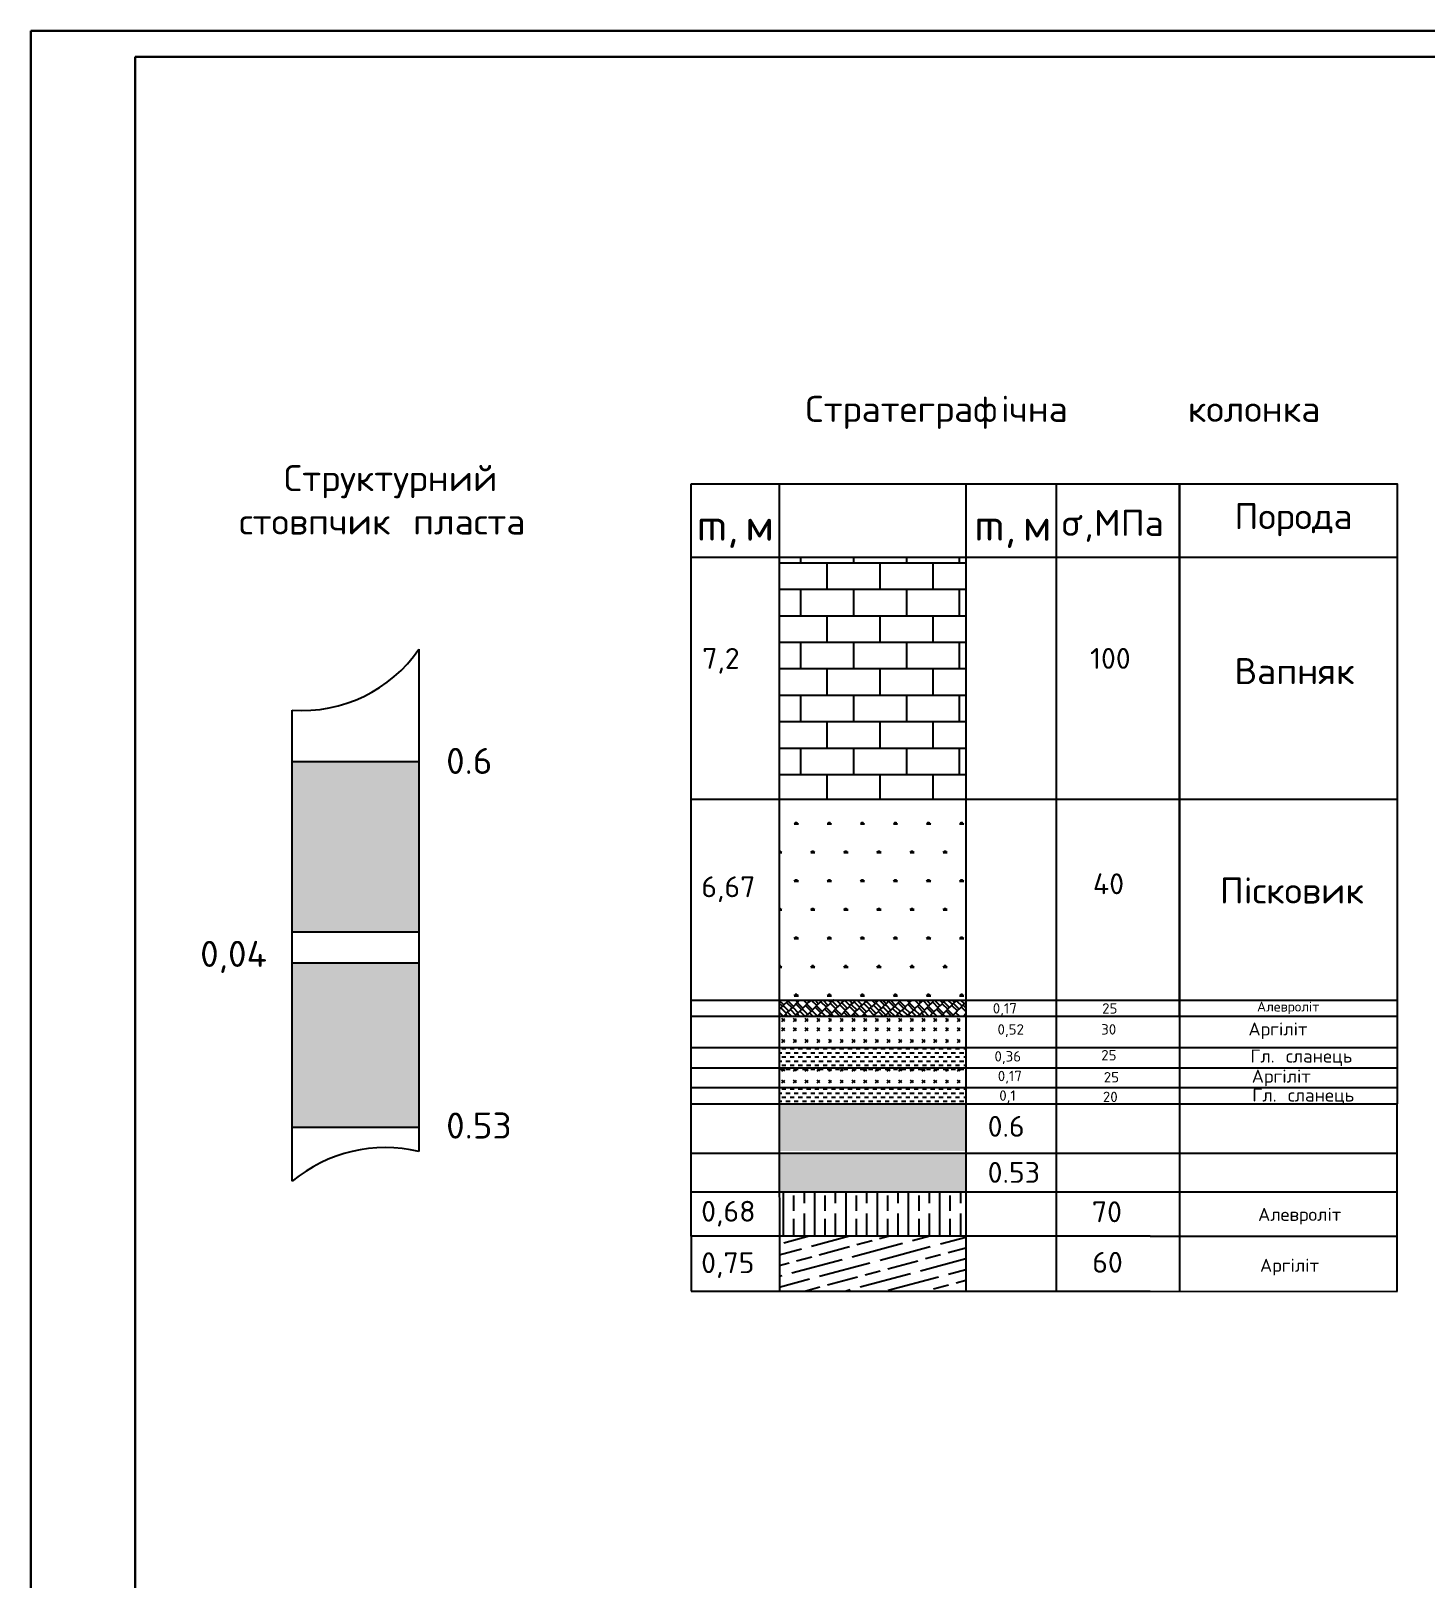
# Model space of a CAD drawing. Header units: millimetres. Extents: x 71 to 912, y 29 to 623.
# Drawn here: x 70.7 to 338.3, y 326 to 623 of the extents above; entities that cross this region are included whole.
import ezdxf

# ---------------------------------------------------------------- set-up
doc = ezdxf.new("R2010")
doc.units = ezdxf.units.MM
doc.layers.add('1', color=7, linetype='Continuous')
doc.layers.add('Тонкии линии', color=169, linetype='Continuous', lineweight=15)
doc.styles.get("Standard").update_dxf_attribs({"font": 'txt.shx'})

msp = doc.modelspace()

# ---------------------------------------------------------------- hatches: boundary and pattern name
at = {"layer": 'Тонкии линии'}
h = msp.add_hatch(color=256, dxfattribs=at)
h.dxf.hatch_style = 1
h.paths.add_polyline_path([(120.832, 450.092), (145.147, 450.092), (145.147, 482.742), (120.832, 482.742)])
h.paths.add_polyline_path([(145.147, 444.139), (120.832, 444.139), (120.832, 412.56), (145.147, 412.56)])
h = msp.add_hatch(color=256, dxfattribs=at)
h.dxf.hatch_style = 1
h.paths.add_polyline_path([(250.137, 416.948), (214.309, 416.948), (214.309, 408.009), (250.137, 408.009)])
h.paths.add_polyline_path([(250.137, 407.281), (214.309, 407.281), (214.309, 400.139), (250.137, 400.139)])

# ---------------------------------------------------------------- linework, layer by layer
at = {"layer": '1', "lineweight": 30}
for p, q in [((70.667, 29.015), (70.667, 623.015)), ((70.667, 623.015), (911.667, 623.015)), ((90.667, 34.015), (90.667, 618.015)), ((90.667, 618.015), (90.667, 618.015)), ((90.667, 618.015), (906.667, 618.015)), ((90.667, 618.015), (906.667, 618.015)), ((90.667, 34.015), (90.667, 618.015)), ((90.667, 618.015), (906.667, 618.015)), ((90.667, 34.015), (90.667, 618.015))]:
    msp.add_line(p, q, dxfattribs=at)
at = {"layer": '1', "color": 7, "lineweight": 30}
for p, q in [((209.26, 618.015), (90.667, 618.015)), ((90.667, 618.015), (90.667, 604.015))]:
    msp.add_line(p, q, dxfattribs=at)
at = {"layer": '1'}
for p, q in [((197.387, 536.092), (291.136, 536.092)), ((197.387, 433.876), (197.387, 536.092)), ((214.309, 536.092), (214.309, 433.876)), ((250.137, 536.092), (250.137, 433.876)), ((267.461, 536.092), (267.461, 433.876)), ((291.136, 536.092), (291.136, 433.876)), ((197.387, 521.997), (285.48, 521.997)), ((214.309, 520.912), (250.137, 520.912)), ((218.449, 520.912), (218.449, 521.997)), ((223.529, 515.832), (223.529, 520.912)), ((228.609, 520.912), (228.609, 521.997)), ((233.689, 515.832), (233.689, 520.912)), ((238.769, 520.912), (238.769, 521.997)), ((243.849, 515.832), (243.849, 520.912)), ((248.929, 520.912), (248.929, 521.997)), ((285.48, 521.997), (332.932, 521.997)), ((214.309, 515.832), (250.137, 515.832)), ((218.449, 510.752), (218.449, 515.832)), ((228.609, 510.752), (228.609, 515.832)), ((238.769, 510.752), (238.769, 515.832)), ((248.929, 510.752), (248.929, 515.832)), ((214.309, 510.752), (250.137, 510.752)), ((223.529, 505.672), (223.529, 510.752)), ((233.689, 505.672), (233.689, 510.752)), ((243.849, 505.672), (243.849, 510.752)), ((214.309, 505.672), (250.137, 505.672)), ((218.449, 500.592), (218.449, 505.672)), ((228.609, 500.592), (228.609, 505.672)), ((238.769, 500.592), (238.769, 505.672)), ((248.929, 500.592), (248.929, 505.672)), ((214.309, 500.592), (250.137, 500.592)), ((223.529, 495.512), (223.529, 500.592)), ((233.689, 495.512), (233.689, 500.592)), ((243.849, 495.512), (243.849, 500.592)), ((214.309, 495.512), (250.137, 495.512)), ((218.449, 490.432), (218.449, 495.512)), ((228.609, 490.432), (228.609, 495.512)), ((238.769, 490.432), (238.769, 495.512)), ((248.929, 490.432), (248.929, 495.512)), ((214.309, 490.432), (250.137, 490.432)), ((223.529, 485.352), (223.529, 490.432)), ((233.689, 485.352), (233.689, 490.432)), ((243.849, 485.352), (243.849, 490.432)), ((214.309, 485.352), (250.137, 485.352)), ((218.449, 480.272), (218.449, 485.352)), ((228.609, 480.272), (228.609, 485.352)), ((238.769, 480.272), (238.769, 485.352)), ((248.929, 480.272), (248.929, 485.352)), ((120.832, 482.742), (145.147, 482.742)), ((214.309, 480.272), (250.137, 480.272)), ((223.529, 475.525), (223.529, 480.272)), ((233.689, 475.525), (233.689, 480.272)), ((243.849, 475.525), (243.849, 480.272)), ((197.387, 475.525), (285.48, 475.525)), ((285.48, 475.525), (332.932, 475.525)), ((217.179, 470.804), (217.973, 470.804)), ((217.378, 470.804), (217.251, 471.024)), ((217.477, 470.804), (217.477, 471.121)), ((217.576, 470.804), (217.576, 471.201)), ((217.676, 470.804), (217.676, 471.121)), ((217.775, 470.804), (217.902, 471.024)), ((223.529, 470.804), (224.323, 470.804)), ((223.728, 470.804), (223.601, 471.024)), ((223.827, 470.804), (223.827, 471.121)), ((223.926, 470.804), (223.926, 471.201)), ((224.026, 470.804), (224.026, 471.121)), ((224.125, 470.804), (224.252, 471.024)), ((229.879, 470.804), (230.673, 470.804)), ((230.078, 470.804), (229.951, 471.024)), ((230.177, 470.804), (230.177, 471.121)), ((230.276, 470.804), (230.276, 471.201)), ((230.376, 470.804), (230.376, 471.121)), ((230.475, 470.804), (230.602, 471.024)), ((236.229, 470.804), (237.023, 470.804)), ((236.428, 470.804), (236.301, 471.024)), ((236.527, 470.804), (236.527, 471.121)), ((236.626, 470.804), (236.626, 471.201)), ((236.726, 470.804), (236.726, 471.121)), ((236.825, 470.804), (236.952, 471.024)), ((242.579, 470.804), (243.373, 470.804)), ((242.778, 470.804), (242.651, 471.024)), ((242.877, 470.804), (242.877, 471.121)), ((242.976, 470.804), (242.976, 471.201)), ((243.076, 470.804), (243.076, 471.121)), ((243.175, 470.804), (243.302, 471.024)), ((248.929, 470.804), (249.723, 470.804)), ((249.128, 470.804), (249.001, 471.024)), ((249.227, 470.804), (249.227, 471.121)), ((249.326, 470.804), (249.326, 471.201)), ((249.426, 470.804), (249.426, 471.121)), ((249.525, 470.804), (249.652, 471.024)), ((214.309, 465.305), (214.798, 465.305)), ((214.401, 465.305), (214.401, 465.702)), ((214.501, 465.305), (214.501, 465.622)), ((214.6, 465.305), (214.727, 465.525)), ((220.354, 465.305), (221.148, 465.305)), ((220.553, 465.305), (220.426, 465.525)), ((220.652, 465.305), (220.652, 465.622)), ((220.751, 465.305), (220.751, 465.702)), ((220.851, 465.305), (220.851, 465.622)), ((220.95, 465.305), (221.077, 465.525)), ((226.704, 465.305), (227.498, 465.305)), ((226.903, 465.305), (226.776, 465.525)), ((227.002, 465.305), (227.002, 465.622)), ((227.101, 465.305), (227.101, 465.702)), ((227.201, 465.305), (227.201, 465.622)), ((227.3, 465.305), (227.427, 465.525)), ((233.054, 465.305), (233.848, 465.305)), ((233.253, 465.305), (233.126, 465.525)), ((233.352, 465.305), (233.352, 465.622)), ((233.451, 465.305), (233.451, 465.702)), ((233.551, 465.305), (233.551, 465.622)), ((233.65, 465.305), (233.777, 465.525)), ((239.404, 465.305), (240.198, 465.305)), ((239.603, 465.305), (239.476, 465.525)), ((239.702, 465.305), (239.702, 465.622)), ((239.801, 465.305), (239.801, 465.702)), ((239.901, 465.305), (239.901, 465.622)), ((240, 465.305), (240.127, 465.525)), ((245.754, 465.305), (246.548, 465.305)), ((245.953, 465.305), (245.826, 465.525)), ((246.052, 465.305), (246.052, 465.622)), ((246.151, 465.305), (246.151, 465.702)), ((246.251, 465.305), (246.251, 465.622)), ((246.35, 465.305), (246.477, 465.525)), ((217.179, 459.805), (217.973, 459.805)), ((217.378, 459.805), (217.251, 460.025)), ((217.477, 459.805), (217.477, 460.123)), ((217.576, 459.805), (217.576, 460.202)), ((217.676, 459.805), (217.676, 460.123)), ((217.775, 459.805), (217.902, 460.025)), ((223.529, 459.805), (224.323, 459.805)), ((223.728, 459.805), (223.601, 460.025)), ((223.827, 459.805), (223.827, 460.123)), ((223.926, 459.805), (223.926, 460.202)), ((224.026, 459.805), (224.026, 460.123)), ((224.125, 459.805), (224.252, 460.025)), ((229.879, 459.805), (230.673, 459.805)), ((230.078, 459.805), (229.951, 460.025)), ((230.177, 459.805), (230.177, 460.123)), ((230.276, 459.805), (230.276, 460.202)), ((230.376, 459.805), (230.376, 460.123)), ((230.475, 459.805), (230.602, 460.025)), ((236.229, 459.805), (237.023, 459.805)), ((236.428, 459.805), (236.301, 460.025)), ((236.527, 459.805), (236.527, 460.123)), ((236.626, 459.805), (236.626, 460.202)), ((236.726, 459.805), (236.726, 460.123)), ((236.825, 459.805), (236.952, 460.025)), ((242.579, 459.805), (243.373, 459.805)), ((242.778, 459.805), (242.651, 460.025)), ((242.877, 459.805), (242.877, 460.123)), ((242.976, 459.805), (242.976, 460.202)), ((243.076, 459.805), (243.076, 460.123)), ((243.175, 459.805), (243.302, 460.025)), ((248.929, 459.805), (249.723, 459.805)), ((249.128, 459.805), (249.001, 460.025)), ((249.227, 459.805), (249.227, 460.123)), ((249.326, 459.805), (249.326, 460.202)), ((249.426, 459.805), (249.426, 460.123)), ((249.525, 459.805), (249.652, 460.025)), ((214.401, 454.306), (214.401, 454.703)), ((214.501, 454.306), (214.501, 454.624)), ((214.6, 454.306), (214.727, 454.526)), ((220.553, 454.306), (220.426, 454.526)), ((220.652, 454.306), (220.652, 454.624)), ((220.751, 454.306), (220.751, 454.703)), ((220.851, 454.306), (220.851, 454.624)), ((220.95, 454.306), (221.077, 454.526)), ((226.903, 454.306), (226.776, 454.526)), ((227.002, 454.306), (227.002, 454.624)), ((227.101, 454.306), (227.101, 454.703)), ((227.201, 454.306), (227.201, 454.624)), ((227.3, 454.306), (227.427, 454.526)), ((233.253, 454.306), (233.126, 454.526)), ((233.352, 454.306), (233.352, 454.624)), ((233.451, 454.306), (233.451, 454.703)), ((233.551, 454.306), (233.551, 454.624)), ((233.65, 454.306), (233.777, 454.526)), ((239.603, 454.306), (239.476, 454.526)), ((239.702, 454.306), (239.702, 454.624)), ((239.801, 454.306), (239.801, 454.703)), ((239.901, 454.306), (239.901, 454.624)), ((240, 454.306), (240.127, 454.526)), ((245.953, 454.306), (245.826, 454.526)), ((246.052, 454.306), (246.052, 454.624)), ((246.151, 454.306), (246.151, 454.703)), ((246.251, 454.306), (246.251, 454.624)), ((246.35, 454.306), (246.477, 454.526)), ((214.309, 454.306), (214.798, 454.306)), ((220.354, 454.306), (221.148, 454.306)), ((226.704, 454.306), (227.498, 454.306)), ((233.054, 454.306), (233.848, 454.306)), ((239.404, 454.306), (240.198, 454.306)), ((245.754, 454.306), (246.548, 454.306)), ((120.832, 450.092), (145.147, 450.092)), ((217.179, 448.807), (217.973, 448.807)), ((217.378, 448.807), (217.251, 449.027)), ((217.477, 448.807), (217.477, 449.124)), ((217.576, 448.807), (217.576, 449.204)), ((217.676, 448.807), (217.676, 449.124)), ((217.775, 448.807), (217.902, 449.027)), ((223.529, 448.807), (224.323, 448.807)), ((223.728, 448.807), (223.601, 449.027)), ((223.827, 448.807), (223.827, 449.124)), ((223.926, 448.807), (223.926, 449.204)), ((224.026, 448.807), (224.026, 449.124)), ((224.125, 448.807), (224.252, 449.027)), ((229.879, 448.807), (230.673, 448.807)), ((230.078, 448.807), (229.951, 449.027)), ((230.177, 448.807), (230.177, 449.124)), ((230.276, 448.807), (230.276, 449.204)), ((230.376, 448.807), (230.376, 449.124)), ((230.475, 448.807), (230.602, 449.027)), ((236.229, 448.807), (237.023, 448.807)), ((236.428, 448.807), (236.301, 449.027)), ((236.527, 448.807), (236.527, 449.124)), ((236.626, 448.807), (236.626, 449.204)), ((236.726, 448.807), (236.726, 449.124)), ((236.825, 448.807), (236.952, 449.027)), ((242.579, 448.807), (243.373, 448.807)), ((242.778, 448.807), (242.651, 449.027)), ((242.877, 448.807), (242.877, 449.124)), ((242.976, 448.807), (242.976, 449.204)), ((243.076, 448.807), (243.076, 449.124)), ((243.175, 448.807), (243.302, 449.027)), ((248.929, 448.807), (249.723, 448.807)), ((249.128, 448.807), (249.001, 449.027)), ((249.227, 448.807), (249.227, 449.124)), ((249.326, 448.807), (249.326, 449.204)), ((249.426, 448.807), (249.426, 449.124)), ((249.525, 448.807), (249.652, 449.027)), ((120.832, 444.139), (145.147, 444.139)), ((214.309, 443.308), (214.798, 443.308)), ((214.401, 443.308), (214.401, 443.705)), ((214.501, 443.308), (214.501, 443.625)), ((214.6, 443.308), (214.727, 443.528)), ((220.354, 443.308), (221.148, 443.308)), ((220.553, 443.308), (220.426, 443.528)), ((220.652, 443.308), (220.652, 443.625)), ((220.751, 443.308), (220.751, 443.705)), ((220.851, 443.308), (220.851, 443.625)), ((220.95, 443.308), (221.077, 443.528)), ((226.704, 443.308), (227.498, 443.308)), ((226.903, 443.308), (226.776, 443.528)), ((227.002, 443.308), (227.002, 443.625)), ((227.101, 443.308), (227.101, 443.705)), ((227.201, 443.308), (227.201, 443.625)), ((227.3, 443.308), (227.427, 443.528)), ((233.054, 443.308), (233.848, 443.308)), ((233.253, 443.308), (233.126, 443.528)), ((233.352, 443.308), (233.352, 443.625)), ((233.451, 443.308), (233.451, 443.705)), ((233.551, 443.308), (233.551, 443.625)), ((233.65, 443.308), (233.777, 443.528)), ((239.404, 443.308), (240.198, 443.308)), ((239.603, 443.308), (239.476, 443.528)), ((239.702, 443.308), (239.702, 443.625)), ((239.801, 443.308), (239.801, 443.705)), ((239.901, 443.308), (239.901, 443.625)), ((240, 443.308), (240.127, 443.528)), ((245.754, 443.308), (246.548, 443.308)), ((245.953, 443.308), (245.826, 443.528)), ((246.052, 443.308), (246.052, 443.625)), ((246.151, 443.308), (246.151, 443.705)), ((246.251, 443.308), (246.251, 443.625)), ((246.35, 443.308), (246.477, 443.528)), ((197.387, 436.962), (285.48, 436.962)), ((215.24, 435.982), (214.309, 436.913)), ((215.173, 436.049), (215.981, 436.857)), ((215.981, 436.857), (215.876, 436.962)), ((215.936, 436.902), (215.996, 436.962)), ((217.081, 435.667), (216.048, 436.7)), ((217.179, 437.808), (217.973, 437.808)), ((217.378, 437.808), (217.251, 438.028)), ((217.822, 436.543), (217.402, 436.962)), ((217.477, 437.808), (217.477, 438.126)), ((217.576, 437.808), (217.576, 438.205)), ((217.676, 437.808), (217.676, 438.126)), ((217.775, 437.808), (217.902, 438.028)), ((217.777, 436.588), (218.136, 436.947)), ((218.181, 436.902), (218.121, 436.962)), ((218.181, 436.902), (218.241, 436.962)), ((219.663, 436.229), (218.929, 436.962)), ((219.618, 436.274), (219.977, 436.633)), ((220.022, 436.588), (219.647, 436.962)), ((220.022, 436.588), (220.397, 436.962)), ((221.504, 435.914), (220.516, 436.902)), ((221.863, 436.274), (221.174, 436.962)), ((221.863, 436.274), (222.402, 436.812)), ((222.402, 436.812), (222.252, 436.962)), ((222.357, 436.857), (222.462, 436.962)), ((223.704, 435.959), (222.701, 436.962)), ((223.529, 437.808), (224.323, 437.808)), ((223.728, 437.808), (223.601, 438.028)), ((224.243, 436.498), (223.778, 436.962)), ((223.827, 437.808), (223.827, 438.126)), ((223.926, 437.808), (223.926, 438.205)), ((224.026, 437.808), (224.026, 438.126)), ((224.125, 437.808), (224.252, 438.028)), ((224.198, 436.543), (224.617, 436.962)), ((225.545, 435.645), (224.512, 436.678)), ((224.692, 436.947), (224.676, 436.962)), ((224.692, 436.947), (224.707, 436.962)), ((226.084, 436.184), (225.305, 436.962)), ((226.039, 436.229), (226.488, 436.678)), ((226.533, 436.633), (226.203, 436.962)), ((226.533, 436.633), (226.863, 436.962)), ((227.925, 435.869), (226.914, 436.88)), ((228.374, 436.318), (227.73, 436.962)), ((228.374, 436.318), (229.002, 436.947)), ((229.07, 436.88), (228.987, 436.962)), ((229.07, 436.88), (229.153, 436.962)), ((230.215, 436.004), (229.272, 436.947)), ((229.879, 437.808), (230.673, 437.808)), ((230.078, 437.808), (229.951, 438.028)), ((230.177, 437.808), (230.177, 438.126)), ((230.215, 436.004), (230.843, 436.633)), ((230.276, 437.808), (230.276, 438.205)), ((230.376, 437.808), (230.376, 438.126)), ((230.475, 437.808), (230.602, 438.028)), ((230.911, 436.565), (230.514, 436.962)), ((230.911, 436.565), (231.18, 436.835)), ((231.18, 436.835), (231.052, 436.962)), ((231.113, 436.902), (231.173, 436.962)), ((232.056, 435.69), (231.113, 436.633)), ((232.752, 436.251), (232.04, 436.962)), ((233.021, 436.52), (232.579, 436.962)), ((232.954, 436.588), (233.328, 436.962)), ((234.593, 435.937), (233.567, 436.962)), ((234.862, 436.206), (234.106, 436.962)), ((234.795, 436.274), (235.484, 436.962)), ((236.434, 435.622), (235.401, 436.655)), ((236.703, 435.892), (235.67, 436.925)), ((236.229, 437.808), (237.023, 437.808)), ((236.428, 437.808), (236.301, 438.028)), ((236.527, 437.808), (236.527, 438.126)), ((236.626, 437.808), (236.626, 438.205)), ((236.636, 435.959), (237.444, 436.767)), ((236.726, 437.808), (236.726, 438.126)), ((236.825, 437.808), (236.952, 438.028)), ((237.444, 436.767), (237.249, 436.962)), ((237.399, 436.812), (237.549, 436.962)), ((238.544, 435.578), (237.511, 436.61)), ((239.285, 436.453), (238.775, 436.962)), ((239.24, 436.498), (239.599, 436.857)), ((239.644, 436.812), (239.494, 436.962)), ((239.644, 436.812), (239.794, 436.962)), ((241.126, 436.139), (240.302, 436.962)), ((241.485, 436.498), (241.02, 436.962)), ((241.485, 436.498), (241.949, 436.962)), ((242.967, 435.825), (241.979, 436.812)), ((243.326, 436.184), (242.547, 436.962)), ((242.579, 437.808), (243.373, 437.808)), ((242.778, 437.808), (242.651, 438.028)), ((242.877, 437.808), (242.877, 438.126)), ((242.976, 437.808), (242.976, 438.205)), ((243.076, 437.808), (243.076, 438.126)), ((243.175, 437.808), (243.302, 438.028)), ((243.326, 436.184), (243.865, 436.723)), ((243.865, 436.723), (243.625, 436.962)), ((243.82, 436.767), (244.015, 436.962)), ((245.167, 435.869), (244.134, 436.902)), ((245.706, 436.408), (245.151, 436.962)), ((245.661, 436.453), (246.11, 436.902)), ((246.155, 436.857), (246.049, 436.962)), ((246.155, 436.857), (246.26, 436.962)), ((247.547, 436.094), (246.678, 436.962)), ((247.996, 436.543), (247.576, 436.962)), ((247.996, 436.543), (248.415, 436.962)), ((249.388, 435.78), (248.377, 436.79)), ((248.929, 437.808), (249.723, 437.808)), ((249.128, 437.808), (249.001, 438.028)), ((249.837, 436.229), (249.103, 436.962)), ((249.227, 437.808), (249.227, 438.126)), ((249.326, 437.808), (249.326, 438.205)), ((249.426, 437.808), (249.426, 438.126)), ((249.525, 437.808), (249.652, 438.028)), ((285.48, 436.962), (332.932, 436.962)), ((197.387, 423.976), (197.387, 433.876)), ((197.387, 433.876), (285.48, 433.876)), ((214.971, 435.712), (214.309, 436.374)), ((214.309, 435.185), (214.903, 435.78)), ((215.128, 433.849), (214.309, 434.668)), ((214.383, 433.876), (214.309, 433.95)), ((214.309, 433.876), (214.309, 423.976)), ((215.667, 434.388), (214.656, 435.398)), ((214.971, 435.712), (215.24, 435.982)), ((215.065, 433.876), (215.083, 433.894)), ((215.128, 433.849), (215.667, 434.388)), ((216.116, 434.837), (215.173, 435.78)), ((215.622, 434.433), (216.071, 434.882)), ((215.909, 433.876), (215.622, 434.163)), ((216.812, 435.398), (215.779, 436.431)), ((216.628, 433.876), (215.936, 434.567)), ((216.116, 434.837), (216.744, 435.465)), ((217.508, 434.073), (216.497, 435.084)), ((216.812, 435.398), (217.081, 435.667)), ((217.014, 435.735), (217.822, 436.543)), ((217.957, 434.522), (217.014, 435.465)), ((217.31, 433.876), (217.508, 434.073)), ((217.463, 434.118), (217.912, 434.567)), ((218.653, 435.084), (217.62, 436.116)), ((218.154, 433.876), (217.777, 434.253)), ((218.922, 435.353), (217.889, 436.386)), ((217.957, 434.522), (218.585, 435.151)), ((219.232, 433.876), (218.338, 434.769)), ((218.653, 435.084), (218.922, 435.353)), ((218.855, 435.42), (219.663, 436.229)), ((219.798, 434.208), (218.855, 435.151)), ((219.304, 433.804), (219.753, 434.253)), ((220.494, 434.769), (219.461, 435.802)), ((219.681, 433.876), (219.618, 433.939)), ((220.763, 435.039), (219.73, 436.071)), ((219.798, 434.208), (220.426, 434.837)), ((220.759, 433.876), (220.179, 434.455)), ((220.494, 434.769), (220.763, 435.039)), ((220.696, 435.106), (221.504, 435.914)), ((221.639, 433.894), (220.696, 434.837)), ((222.335, 434.455), (221.302, 435.488)), ((221.459, 435.959), (221.818, 436.318)), ((221.531, 433.876), (221.594, 433.939)), ((222.604, 434.724), (221.571, 435.757)), ((221.639, 433.894), (222.267, 434.522)), ((222.285, 433.876), (222.02, 434.141)), ((222.335, 434.455), (222.604, 434.724)), ((223.345, 435.6), (222.357, 436.588)), ((222.537, 434.792), (223.345, 435.6)), ((223.183, 433.876), (222.537, 434.522)), ((224.175, 434.141), (223.143, 435.173)), ((223.3, 435.645), (223.659, 436.004)), ((224.445, 434.41), (223.412, 435.443)), ((223.704, 435.959), (224.243, 436.498)), ((223.776, 433.876), (224.108, 434.208)), ((224.175, 434.141), (224.445, 434.41)), ((225.186, 435.286), (224.198, 436.274)), ((224.378, 434.477), (225.186, 435.286)), ((224.71, 433.876), (224.378, 434.208)), ((226.016, 433.826), (224.984, 434.859)), ((225.141, 435.331), (225.5, 435.69)), ((226.286, 434.096), (225.253, 435.129)), ((225.545, 435.645), (226.084, 436.184)), ((225.931, 433.876), (225.949, 433.894)), ((226.016, 433.826), (226.286, 434.096)), ((227.027, 434.971), (226.039, 435.959)), ((226.218, 434.163), (227.027, 434.971)), ((226.237, 433.876), (226.218, 433.894)), ((227.386, 435.331), (226.353, 436.363)), ((227.494, 433.876), (226.825, 434.545)), ((226.982, 435.016), (227.341, 435.376)), ((228.127, 433.782), (227.094, 434.814)), ((227.386, 435.331), (227.925, 435.869)), ((227.88, 435.914), (228.329, 436.363)), ((228.868, 434.657), (227.88, 435.645)), ((228.059, 433.849), (228.868, 434.657)), ((229.227, 435.016), (228.194, 436.049)), ((229.02, 433.876), (228.666, 434.231)), ((229.766, 435.555), (228.755, 436.565)), ((228.823, 434.702), (229.182, 435.061)), ((229.559, 433.876), (228.935, 434.5)), ((229.227, 435.016), (229.766, 435.555)), ((229.721, 435.6), (230.17, 436.049)), ((230.709, 434.343), (229.721, 435.331)), ((231.068, 434.702), (230.035, 435.735)), ((230.241, 433.876), (230.709, 434.343)), ((230.547, 433.876), (230.507, 433.916)), ((231.607, 435.241), (230.596, 436.251)), ((230.664, 434.388), (231.023, 434.747)), ((231.086, 433.876), (230.776, 434.186)), ((231.068, 434.702), (231.607, 435.241)), ((231.562, 435.286), (232.011, 435.735)), ((232.55, 434.028), (231.562, 435.016)), ((232.909, 434.388), (231.876, 435.42)), ((232.056, 435.69), (232.684, 436.318)), ((232.397, 433.876), (232.55, 434.028)), ((233.448, 434.927), (232.437, 435.937)), ((232.505, 434.073), (232.864, 434.433)), ((232.752, 436.251), (233.021, 436.52)), ((232.909, 434.388), (233.448, 434.927)), ((233.897, 435.376), (232.954, 436.318)), ((233.403, 434.971), (233.852, 435.42)), ((234.229, 433.876), (233.403, 434.702)), ((234.75, 434.073), (233.717, 435.106)), ((233.897, 435.376), (234.525, 436.004)), ((235.289, 434.612), (234.278, 435.622)), ((234.462, 433.876), (234.705, 434.118)), ((234.593, 435.937), (234.862, 436.206)), ((234.75, 434.073), (235.289, 434.612)), ((235.738, 435.061), (234.795, 436.004)), ((235.244, 434.657), (235.693, 435.106)), ((235.756, 433.876), (235.244, 434.388)), ((236.474, 433.876), (235.558, 434.792)), ((235.738, 435.061), (236.366, 435.69)), ((237.13, 434.298), (236.119, 435.308)), ((236.434, 435.622), (236.703, 435.892)), ((237.579, 434.747), (236.636, 435.69)), ((236.707, 433.876), (237.13, 434.298)), ((237.085, 434.343), (237.534, 434.792)), ((237.282, 433.876), (237.085, 434.073)), ((238.274, 435.308), (237.242, 436.341)), ((238.001, 433.876), (237.399, 434.477)), ((237.579, 434.747), (238.207, 435.376)), ((238.97, 433.984), (237.96, 434.994)), ((238.274, 435.308), (238.544, 435.578)), ((238.477, 435.645), (239.285, 436.453)), ((239.419, 434.433), (238.477, 435.376)), ((238.863, 433.876), (238.97, 433.984)), ((238.926, 434.028), (239.375, 434.477)), ((240.115, 434.994), (239.083, 436.027)), ((239.527, 433.876), (239.24, 434.163)), ((240.385, 435.263), (239.352, 436.296)), ((239.419, 434.433), (240.048, 435.061)), ((240.605, 433.876), (239.801, 434.68)), ((240.115, 434.994), (240.385, 435.263)), ((240.317, 435.331), (241.126, 436.139)), ((241.26, 434.118), (240.317, 435.061)), ((241.956, 434.68), (240.924, 435.712)), ((240.928, 433.876), (241.216, 434.163)), ((241.081, 436.184), (241.44, 436.543)), ((242.226, 434.949), (241.193, 435.982)), ((241.26, 434.118), (241.889, 434.747)), ((242.132, 433.876), (241.642, 434.365)), ((241.956, 434.68), (242.226, 434.949)), ((242.158, 435.016), (242.967, 435.825)), ((243.03, 433.876), (242.158, 434.747)), ((243.797, 434.365), (242.765, 435.398)), ((242.922, 435.869), (243.281, 436.229)), ((244.067, 434.635), (243.034, 435.667)), ((243.173, 433.876), (243.73, 434.433)), ((243.658, 433.876), (243.483, 434.051)), ((243.797, 434.365), (244.067, 434.635)), ((244.808, 435.51), (243.82, 436.498)), ((243.999, 434.702), (244.808, 435.51)), ((244.556, 433.876), (243.999, 434.433)), ((245.638, 434.051), (244.606, 435.084)), ((244.763, 435.555), (245.122, 435.914)), ((245.908, 434.32), (244.875, 435.353)), ((245.167, 435.869), (245.706, 436.408)), ((245.328, 433.876), (245.571, 434.118)), ((245.638, 434.051), (245.908, 434.32)), ((246.649, 435.196), (245.661, 436.184)), ((245.84, 434.388), (246.649, 435.196)), ((246.083, 433.876), (245.84, 434.118)), ((247.008, 435.555), (245.975, 436.588)), ((247.34, 433.876), (246.447, 434.769)), ((246.604, 435.241), (246.963, 435.6)), ((247.749, 434.006), (246.716, 435.039)), ((247.008, 435.555), (247.547, 436.094)), ((247.502, 436.139), (247.951, 436.588)), ((248.49, 434.882), (247.502, 435.869)), ((247.618, 433.876), (247.749, 434.006)), ((247.681, 434.073), (248.49, 434.882)), ((248.849, 435.241), (247.816, 436.274)), ((248.867, 433.876), (248.287, 434.455)), ((248.445, 434.927), (248.804, 435.286)), ((248.849, 435.241), (249.388, 435.78)), ((249.343, 435.825), (249.792, 436.274)), ((250.137, 434.761), (249.343, 435.555)), ((249.639, 433.876), (250.137, 434.374)), ((250.137, 435.479), (249.657, 435.959)), ((249.837, 436.229), (250.137, 436.529)), ((250.137, 434.132), (250.128, 434.141)), ((250.137, 433.876), (250.137, 423.976)), ((267.461, 433.876), (267.461, 423.976)), ((285.48, 433.876), (332.932, 433.876)), ((291.136, 433.876), (291.136, 381.052)), ((214.814, 432.851), (215.375, 433.413)), ((215.375, 432.851), (214.814, 433.413)), ((214.814, 431.069), (215.375, 431.631)), ((215.375, 431.069), (214.814, 431.631)), ((217.059, 432.851), (217.62, 433.413)), ((217.62, 432.851), (217.059, 433.413)), ((217.059, 431.069), (217.62, 431.631)), ((217.62, 431.069), (217.059, 431.631)), ((219.304, 432.851), (219.865, 433.413)), ((219.865, 432.851), (219.304, 433.413)), ((219.304, 431.069), (219.865, 431.631)), ((219.865, 431.069), (219.304, 431.631)), ((221.549, 432.851), (222.11, 433.413)), ((222.11, 432.851), (221.549, 433.413)), ((221.549, 431.069), (222.11, 431.631)), ((222.11, 431.069), (221.549, 431.631)), ((223.794, 432.851), (224.355, 433.413)), ((224.355, 432.851), (223.794, 433.413)), ((223.794, 431.069), (224.355, 431.631)), ((224.355, 431.069), (223.794, 431.631)), ((226.039, 432.851), (226.6, 433.413)), ((226.6, 432.851), (226.039, 433.413)), ((226.039, 431.069), (226.6, 431.631)), ((226.6, 431.069), (226.039, 431.631)), ((228.284, 432.851), (228.845, 433.413)), ((228.845, 432.851), (228.284, 433.413)), ((228.284, 431.069), (228.845, 431.631)), ((228.845, 431.069), (228.284, 431.631)), ((230.529, 432.851), (231.09, 433.413)), ((231.09, 432.851), (230.529, 433.413)), ((230.529, 431.069), (231.09, 431.631)), ((231.09, 431.069), (230.529, 431.631)), ((232.774, 432.851), (233.335, 433.413)), ((233.335, 432.851), (232.774, 433.413)), ((232.774, 431.069), (233.335, 431.631)), ((233.335, 431.069), (232.774, 431.631)), ((235.019, 432.851), (235.58, 433.413)), ((235.58, 432.851), (235.019, 433.413)), ((235.019, 431.069), (235.58, 431.631)), ((235.58, 431.069), (235.019, 431.631)), ((237.264, 432.851), (237.825, 433.413)), ((237.825, 432.851), (237.264, 433.413)), ((237.264, 431.069), (237.825, 431.631)), ((237.825, 431.069), (237.264, 431.631)), ((239.509, 432.851), (240.071, 433.413)), ((240.071, 432.851), (239.509, 433.413)), ((239.509, 431.069), (240.071, 431.631)), ((240.071, 431.069), (239.509, 431.631)), ((241.754, 432.851), (242.316, 433.413)), ((242.316, 432.851), (241.754, 433.413)), ((241.754, 431.069), (242.316, 431.631)), ((242.316, 431.069), (241.754, 431.631)), ((243.999, 432.851), (244.561, 433.413)), ((244.561, 432.851), (243.999, 433.413)), ((243.999, 431.069), (244.561, 431.631)), ((244.561, 431.069), (243.999, 431.631)), ((246.244, 432.851), (246.806, 433.413)), ((246.806, 432.851), (246.244, 433.413)), ((246.244, 431.069), (246.806, 431.631)), ((246.806, 431.069), (246.244, 431.631)), ((248.49, 432.851), (249.051, 433.413)), ((249.051, 432.851), (248.49, 433.413)), ((248.49, 431.069), (249.051, 431.631)), ((249.051, 431.069), (248.49, 431.631)), ((197.387, 427.868), (285.48, 427.868)), ((214.814, 428.824), (215.375, 429.386)), ((215.375, 428.824), (214.814, 429.386)), ((217.059, 428.824), (217.62, 429.386)), ((217.62, 428.824), (217.059, 429.386)), ((219.304, 428.824), (219.865, 429.386)), ((219.865, 428.824), (219.304, 429.386)), ((221.549, 428.824), (222.11, 429.386)), ((222.11, 428.824), (221.549, 429.386)), ((223.794, 428.824), (224.355, 429.386)), ((224.355, 428.824), (223.794, 429.386)), ((226.039, 428.824), (226.6, 429.386)), ((226.6, 428.824), (226.039, 429.386)), ((228.284, 428.824), (228.845, 429.386)), ((228.845, 428.824), (228.284, 429.386)), ((230.529, 428.824), (231.09, 429.386)), ((231.09, 428.824), (230.529, 429.386)), ((232.774, 428.824), (233.335, 429.386)), ((233.335, 428.824), (232.774, 429.386)), ((235.019, 428.824), (235.58, 429.386)), ((235.58, 428.824), (235.019, 429.386)), ((237.264, 428.824), (237.825, 429.386)), ((237.825, 428.824), (237.264, 429.386)), ((239.509, 428.824), (240.071, 429.386)), ((240.071, 428.824), (239.509, 429.386)), ((241.754, 428.824), (242.316, 429.386)), ((242.316, 428.824), (241.754, 429.386)), ((243.999, 428.824), (244.561, 429.386)), ((244.561, 428.824), (243.999, 429.386)), ((246.244, 428.824), (246.806, 429.386)), ((246.806, 428.824), (246.244, 429.386)), ((248.49, 428.824), (249.051, 429.386)), ((249.051, 428.824), (248.49, 429.386)), ((285.48, 427.868), (332.932, 427.868)), ((214.309, 426.852), (214.779, 426.852)), ((214.309, 425.265), (214.779, 425.265)), ((214.779, 427.646), (215.572, 427.646)), ((214.779, 426.059), (215.572, 426.059)), ((215.572, 426.852), (216.366, 426.852)), ((215.572, 425.265), (216.366, 425.265)), ((216.366, 427.646), (217.16, 427.646)), ((216.366, 426.059), (217.16, 426.059)), ((217.16, 426.852), (217.954, 426.852)), ((217.16, 425.265), (217.954, 425.265)), ((217.954, 427.646), (218.747, 427.646)), ((217.954, 426.059), (218.747, 426.059)), ((218.747, 426.852), (219.541, 426.852)), ((218.747, 425.265), (219.541, 425.265)), ((219.541, 427.646), (220.335, 427.646)), ((219.541, 426.059), (220.335, 426.059)), ((220.335, 426.852), (221.129, 426.852)), ((220.335, 425.265), (221.129, 425.265)), ((221.129, 427.646), (221.922, 427.646)), ((221.129, 426.059), (221.922, 426.059)), ((221.922, 426.852), (222.716, 426.852)), ((221.922, 425.265), (222.716, 425.265)), ((222.716, 427.646), (223.51, 427.646)), ((222.716, 426.059), (223.51, 426.059)), ((223.51, 426.852), (224.304, 426.852)), ((223.51, 425.265), (224.304, 425.265)), ((224.304, 427.646), (225.097, 427.646)), ((224.304, 426.059), (225.097, 426.059)), ((225.097, 426.852), (225.891, 426.852)), ((225.097, 425.265), (225.891, 425.265)), ((225.891, 427.646), (226.685, 427.646)), ((225.891, 426.059), (226.685, 426.059)), ((226.685, 426.852), (227.479, 426.852)), ((226.685, 425.265), (227.479, 425.265)), ((227.479, 427.646), (228.272, 427.646)), ((227.479, 426.059), (228.272, 426.059)), ((228.272, 426.852), (229.066, 426.852)), ((228.272, 425.265), (229.066, 425.265)), ((229.066, 427.646), (229.86, 427.646)), ((229.066, 426.059), (229.86, 426.059)), ((229.86, 426.852), (230.654, 426.852)), ((229.86, 425.265), (230.654, 425.265)), ((230.654, 427.646), (231.447, 427.646)), ((230.654, 426.059), (231.447, 426.059)), ((231.447, 426.852), (232.241, 426.852)), ((231.447, 425.265), (232.241, 425.265)), ((232.241, 427.646), (233.035, 427.646)), ((232.241, 426.059), (233.035, 426.059)), ((233.035, 426.852), (233.829, 426.852)), ((233.035, 425.265), (233.829, 425.265)), ((233.829, 427.646), (234.622, 427.646)), ((233.829, 426.059), (234.622, 426.059)), ((234.622, 426.852), (235.416, 426.852)), ((234.622, 425.265), (235.416, 425.265)), ((235.416, 427.646), (236.21, 427.646)), ((235.416, 426.059), (236.21, 426.059)), ((236.21, 426.852), (237.004, 426.852)), ((236.21, 425.265), (237.004, 425.265)), ((237.004, 427.646), (237.797, 427.646)), ((237.004, 426.059), (237.797, 426.059)), ((237.797, 426.852), (238.591, 426.852)), ((237.797, 425.265), (238.591, 425.265)), ((238.591, 427.646), (239.385, 427.646)), ((238.591, 426.059), (239.385, 426.059)), ((239.385, 426.852), (240.179, 426.852)), ((239.385, 425.265), (240.179, 425.265)), ((240.179, 427.646), (240.972, 427.646)), ((240.179, 426.059), (240.972, 426.059)), ((240.972, 426.852), (241.766, 426.852)), ((240.972, 425.265), (241.766, 425.265)), ((241.766, 427.646), (242.56, 427.646)), ((241.766, 426.059), (242.56, 426.059)), ((242.56, 426.852), (243.354, 426.852)), ((242.56, 425.265), (243.354, 425.265)), ((243.354, 427.646), (244.147, 427.646)), ((243.354, 426.059), (244.147, 426.059)), ((244.147, 426.852), (244.941, 426.852)), ((244.147, 425.265), (244.941, 425.265)), ((244.941, 427.646), (245.735, 427.646)), ((244.941, 426.059), (245.735, 426.059)), ((245.735, 426.852), (246.529, 426.852)), ((245.735, 425.265), (246.529, 425.265)), ((246.529, 427.646), (247.322, 427.646)), ((246.529, 426.059), (247.322, 426.059)), ((247.322, 426.852), (248.116, 426.852)), ((247.322, 425.265), (248.116, 425.265)), ((248.116, 427.646), (248.91, 427.646)), ((248.116, 426.059), (248.91, 426.059)), ((248.91, 426.852), (249.704, 426.852)), ((248.91, 425.265), (249.704, 425.265)), ((249.704, 427.646), (250.137, 427.646)), ((249.704, 426.059), (250.137, 426.059)), ((197.387, 420.213), (197.387, 423.976)), ((197.387, 423.976), (285.48, 423.976)), ((214.309, 423.976), (214.309, 420.213)), ((214.309, 423.677), (214.779, 423.677)), ((214.779, 424.471), (215.572, 424.471)), ((214.814, 423.304), (215.375, 423.865)), ((215.375, 423.304), (214.814, 423.865)), ((215.572, 423.677), (216.366, 423.677)), ((216.366, 424.471), (217.16, 424.471)), ((217.059, 423.304), (217.62, 423.865)), ((217.62, 423.304), (217.059, 423.865)), ((217.16, 423.677), (217.954, 423.677)), ((217.954, 424.471), (218.747, 424.471)), ((218.747, 423.677), (219.541, 423.677)), ((219.304, 423.304), (219.865, 423.865)), ((219.865, 423.304), (219.304, 423.865)), ((219.541, 424.471), (220.335, 424.471)), ((220.335, 423.677), (221.129, 423.677)), ((221.129, 424.471), (221.922, 424.471)), ((221.549, 423.304), (222.11, 423.865)), ((222.11, 423.304), (221.549, 423.865)), ((221.922, 423.677), (222.716, 423.677)), ((222.716, 424.471), (223.51, 424.471)), ((223.51, 423.677), (224.304, 423.677)), ((223.794, 423.304), (224.355, 423.865)), ((224.355, 423.304), (223.794, 423.865)), ((224.304, 424.471), (225.097, 424.471)), ((225.097, 423.677), (225.891, 423.677)), ((225.891, 424.471), (226.685, 424.471)), ((226.039, 423.304), (226.6, 423.865)), ((226.6, 423.304), (226.039, 423.865)), ((226.685, 423.677), (227.479, 423.677)), ((227.479, 424.471), (228.272, 424.471)), ((228.272, 423.677), (229.066, 423.677)), ((228.284, 423.304), (228.845, 423.865)), ((228.845, 423.304), (228.284, 423.865)), ((229.066, 424.471), (229.86, 424.471)), ((229.86, 423.677), (230.654, 423.677)), ((230.529, 423.304), (231.09, 423.865)), ((231.09, 423.304), (230.529, 423.865)), ((230.654, 424.471), (231.447, 424.471)), ((231.447, 423.677), (232.241, 423.677)), ((232.241, 424.471), (233.035, 424.471)), ((232.774, 423.304), (233.335, 423.865)), ((233.335, 423.304), (232.774, 423.865)), ((233.035, 423.677), (233.829, 423.677)), ((233.829, 424.471), (234.622, 424.471)), ((234.622, 423.677), (235.416, 423.677)), ((235.019, 423.304), (235.58, 423.865)), ((235.58, 423.304), (235.019, 423.865)), ((235.416, 424.471), (236.21, 424.471)), ((236.21, 423.677), (237.004, 423.677)), ((237.004, 424.471), (237.797, 424.471)), ((237.264, 423.304), (237.825, 423.865)), ((237.825, 423.304), (237.264, 423.865)), ((237.797, 423.677), (238.591, 423.677)), ((238.591, 424.471), (239.385, 424.471)), ((239.385, 423.677), (240.179, 423.677)), ((239.509, 423.304), (240.071, 423.865)), ((240.071, 423.304), (239.509, 423.865)), ((240.179, 424.471), (240.972, 424.471)), ((240.972, 423.677), (241.766, 423.677)), ((241.754, 423.304), (242.316, 423.865)), ((242.316, 423.304), (241.754, 423.865)), ((241.766, 424.471), (242.56, 424.471)), ((242.56, 423.677), (243.354, 423.677)), ((243.354, 424.471), (244.147, 424.471)), ((243.999, 423.304), (244.561, 423.865)), ((244.561, 423.304), (243.999, 423.865)), ((244.147, 423.677), (244.941, 423.677)), ((244.941, 424.471), (245.735, 424.471)), ((245.735, 423.677), (246.529, 423.677)), ((246.244, 423.304), (246.806, 423.865)), ((246.806, 423.304), (246.244, 423.865)), ((246.529, 424.471), (247.322, 424.471)), ((247.322, 423.677), (248.116, 423.677)), ((248.116, 424.471), (248.91, 424.471)), ((248.49, 423.304), (249.051, 423.865)), ((249.051, 423.304), (248.49, 423.865)), ((248.91, 423.677), (249.704, 423.677)), ((249.704, 424.471), (250.137, 424.471)), ((250.137, 423.976), (250.137, 420.213)), ((267.461, 423.976), (267.461, 420.213)), ((285.48, 423.976), (332.932, 423.976)), ((197.387, 417.029), (197.387, 420.213)), ((197.387, 420.213), (285.48, 420.213)), ((214.309, 420.213), (214.309, 417.029)), ((214.309, 419.124), (214.779, 419.124)), ((214.779, 419.918), (215.572, 419.918)), ((214.814, 421.059), (215.375, 421.62)), ((215.375, 421.059), (214.814, 421.62)), ((215.572, 419.124), (216.366, 419.124)), ((216.366, 419.918), (217.16, 419.918)), ((217.059, 421.059), (217.62, 421.62)), ((217.62, 421.059), (217.059, 421.62)), ((217.16, 419.124), (217.954, 419.124)), ((217.954, 419.918), (218.747, 419.918)), ((218.747, 419.124), (219.541, 419.124)), ((219.304, 421.059), (219.865, 421.62)), ((219.865, 421.059), (219.304, 421.62)), ((219.541, 419.918), (220.335, 419.918)), ((220.335, 419.124), (221.129, 419.124)), ((221.129, 419.918), (221.922, 419.918)), ((221.549, 421.059), (222.11, 421.62)), ((222.11, 421.059), (221.549, 421.62)), ((221.922, 419.124), (222.716, 419.124)), ((222.716, 419.918), (223.51, 419.918)), ((223.51, 419.124), (224.304, 419.124)), ((223.794, 421.059), (224.355, 421.62)), ((224.355, 421.059), (223.794, 421.62)), ((224.304, 419.918), (225.097, 419.918)), ((225.097, 419.124), (225.891, 419.124)), ((225.891, 419.918), (226.685, 419.918)), ((226.039, 421.059), (226.6, 421.62)), ((226.6, 421.059), (226.039, 421.62)), ((226.685, 419.124), (227.479, 419.124)), ((227.479, 419.918), (228.272, 419.918)), ((228.272, 419.124), (229.066, 419.124)), ((228.284, 421.059), (228.845, 421.62)), ((228.845, 421.059), (228.284, 421.62)), ((229.066, 419.918), (229.86, 419.918)), ((229.86, 419.124), (230.654, 419.124)), ((230.529, 421.059), (231.09, 421.62)), ((231.09, 421.059), (230.529, 421.62)), ((230.654, 419.918), (231.447, 419.918)), ((231.447, 419.124), (232.241, 419.124)), ((232.241, 419.918), (233.035, 419.918)), ((232.774, 421.059), (233.335, 421.62)), ((233.335, 421.059), (232.774, 421.62)), ((233.035, 419.124), (233.829, 419.124)), ((233.829, 419.918), (234.622, 419.918)), ((234.622, 419.124), (235.416, 419.124)), ((235.019, 421.059), (235.58, 421.62)), ((235.58, 421.059), (235.019, 421.62)), ((235.416, 419.918), (236.21, 419.918)), ((236.21, 419.124), (237.004, 419.124)), ((237.004, 419.918), (237.797, 419.918)), ((237.264, 421.059), (237.825, 421.62)), ((237.825, 421.059), (237.264, 421.62)), ((237.797, 419.124), (238.591, 419.124)), ((238.591, 419.918), (239.385, 419.918)), ((239.385, 419.124), (240.179, 419.124)), ((239.509, 421.059), (240.071, 421.62)), ((240.071, 421.059), (239.509, 421.62)), ((240.179, 419.918), (240.972, 419.918)), ((240.972, 419.124), (241.766, 419.124)), ((241.754, 421.059), (242.316, 421.62)), ((242.316, 421.059), (241.754, 421.62)), ((241.766, 419.918), (242.56, 419.918)), ((242.56, 419.124), (243.354, 419.124)), ((243.354, 419.918), (244.147, 419.918)), ((243.999, 421.059), (244.561, 421.62)), ((244.561, 421.059), (243.999, 421.62)), ((244.147, 419.124), (244.941, 419.124)), ((244.941, 419.918), (245.735, 419.918)), ((245.735, 419.124), (246.529, 419.124)), ((246.244, 421.059), (246.806, 421.62)), ((246.806, 421.059), (246.244, 421.62)), ((246.529, 419.918), (247.322, 419.918)), ((247.322, 419.124), (248.116, 419.124)), ((248.116, 419.918), (248.91, 419.918)), ((248.49, 421.059), (249.051, 421.62)), ((249.051, 421.059), (248.49, 421.62)), ((248.91, 419.124), (249.704, 419.124)), ((249.704, 419.918), (250.137, 419.918)), ((250.137, 420.213), (250.137, 417.029)), ((267.461, 420.213), (267.461, 417.029)), ((285.48, 420.213), (332.932, 420.213)), ((197.387, 391.638), (197.387, 417.029)), ((197.387, 417.029), (285.48, 417.029)), ((214.309, 417.536), (214.779, 417.536)), ((214.309, 417.029), (214.331, 381.117)), ((214.779, 418.33), (215.572, 418.33)), ((215.572, 417.536), (216.366, 417.536)), ((216.366, 418.33), (217.16, 418.33)), ((217.16, 417.536), (217.954, 417.536)), ((217.954, 418.33), (218.747, 418.33)), ((218.747, 417.536), (219.541, 417.536)), ((219.541, 418.33), (220.335, 418.33)), ((220.335, 417.536), (221.129, 417.536)), ((221.129, 418.33), (221.922, 418.33)), ((221.922, 417.536), (222.716, 417.536)), ((222.716, 418.33), (223.51, 418.33)), ((223.51, 417.536), (224.304, 417.536)), ((224.304, 418.33), (225.097, 418.33)), ((225.097, 417.536), (225.891, 417.536)), ((225.891, 418.33), (226.685, 418.33)), ((226.685, 417.536), (227.479, 417.536)), ((227.479, 418.33), (228.272, 418.33)), ((228.272, 417.536), (229.066, 417.536)), ((229.066, 418.33), (229.86, 418.33)), ((229.86, 417.536), (230.654, 417.536)), ((230.654, 418.33), (231.447, 418.33)), ((231.447, 417.536), (232.241, 417.536)), ((232.241, 418.33), (233.035, 418.33)), ((233.035, 417.536), (233.829, 417.536)), ((233.829, 418.33), (234.622, 418.33)), ((234.622, 417.536), (235.416, 417.536)), ((235.416, 418.33), (236.21, 418.33)), ((236.21, 417.536), (237.004, 417.536)), ((237.004, 418.33), (237.797, 418.33)), ((237.797, 417.536), (238.591, 417.536)), ((238.591, 418.33), (239.385, 418.33)), ((239.385, 417.536), (240.179, 417.536)), ((240.179, 418.33), (240.972, 418.33)), ((240.972, 417.536), (241.766, 417.536)), ((241.766, 418.33), (242.56, 418.33)), ((242.56, 417.536), (243.354, 417.536)), ((243.354, 418.33), (244.147, 418.33)), ((244.147, 417.536), (244.941, 417.536)), ((244.941, 418.33), (245.735, 418.33)), ((245.735, 417.536), (246.529, 417.536)), ((246.529, 418.33), (247.322, 418.33)), ((247.322, 417.536), (248.116, 417.536)), ((248.116, 418.33), (248.91, 418.33)), ((248.91, 417.536), (249.704, 417.536)), ((249.704, 418.33), (250.137, 418.33)), ((250.137, 417.029), (250.137, 381.117)), ((267.461, 417.029), (267.461, 381.117)), ((285.48, 417.029), (332.932, 417.029)), ((332.932, 381.052), (332.932, 417.029)), ((120.832, 412.56), (145.147, 412.56)), ((197.387, 407.554), (285.48, 407.554)), ((285.48, 407.554), (332.932, 407.554)), ((197.387, 400.139), (285.48, 400.139)), ((215.129, 391.638), (215.129, 400.139)), ((217.129, 396.486), (217.129, 399.486)), ((219.129, 397.986), (219.129, 400.139)), ((221.129, 391.638), (221.129, 400.139)), ((223.129, 396.486), (223.129, 399.486)), ((225.129, 397.986), (225.129, 400.139)), ((227.129, 391.638), (227.129, 400.139)), ((229.129, 396.486), (229.129, 399.486)), ((231.129, 397.986), (231.129, 400.139)), ((233.129, 391.638), (233.129, 400.139)), ((235.129, 396.486), (235.129, 399.486)), ((237.129, 397.986), (237.129, 400.139)), ((239.129, 391.638), (239.129, 400.139)), ((241.129, 396.486), (241.129, 399.486)), ((243.129, 397.986), (243.129, 400.139)), ((245.129, 391.638), (245.129, 400.139)), ((247.129, 396.486), (247.129, 399.486)), ((249.129, 397.986), (249.129, 400.139)), ((285.48, 400.139), (332.932, 400.139)), ((219.129, 391.638), (219.129, 395.986)), ((225.129, 391.638), (225.129, 395.986)), ((231.129, 391.638), (231.129, 395.986)), ((237.129, 391.638), (237.129, 395.986)), ((243.129, 391.638), (243.129, 395.986)), ((249.129, 391.638), (249.129, 395.986)), ((217.129, 391.638), (217.129, 394.986)), ((223.129, 391.638), (223.129, 394.986)), ((229.129, 391.638), (229.129, 394.986)), ((235.129, 391.638), (235.129, 394.986)), ((241.129, 391.638), (241.129, 394.986)), ((247.129, 391.638), (247.129, 394.986)), ((285.48, 391.638), (197.387, 391.638)), ((197.387, 391.638), (197.387, 381.117)), ((218.564, 389.172), (214.309, 388.032)), ((220.037, 391.638), (215.149, 390.328)), ((227.764, 391.638), (220.496, 389.69)), ((227.775, 389.57), (221.98, 388.017)), ((237.952, 390.226), (228.293, 387.638)), ((232.122, 390.735), (229.224, 389.958)), ((235.492, 391.638), (233.571, 391.123)), ((243.3, 389.589), (233.64, 387)), ((243.219, 391.638), (239.884, 390.744)), ((250.137, 391.421), (245.231, 390.106)), ((250.137, 389.35), (246.715, 388.433)), ((285.48, 391.638), (332.932, 391.638)), ((216.184, 386.464), (214.309, 385.962)), ((226.361, 387.12), (216.702, 384.532)), ((220.531, 387.629), (217.633, 386.852)), ((231.708, 386.483), (222.049, 383.895)), ((240.919, 386.88), (235.124, 385.327)), ((250.137, 387.28), (241.437, 384.948)), ((245.266, 388.045), (242.368, 387.268)), ((214.77, 384.015), (214.309, 383.891)), ((220.117, 383.377), (214.309, 381.82)), ((229.328, 383.774), (223.533, 382.222)), ((239.505, 384.431), (229.846, 381.843)), ((233.675, 384.939), (230.777, 384.163)), ((244.852, 383.793), (235.193, 381.205)), ((250.137, 385.209), (246.784, 384.311)), ((250.137, 383.138), (248.268, 382.638)), ((197.387, 381.117), (285.48, 381.117)), ((222.084, 381.833), (219.41, 381.117)), ((227.914, 381.325), (227.137, 381.117)), ((246.819, 382.249), (243.921, 381.473)), ((285.48, 381.117), (332.932, 381.052))]:
    msp.add_line(p, q, dxfattribs=at)
for points in [[(291.136, 433.876), (291.136, 536.092), (332.932, 536.092), (332.932, 433.876)], [(145.147, 504.361), (145.147, 407.887)], [(120.832, 402.191), (120.832, 492.638)], [(332.932, 435.091), (332.932, 420.213)], [(332.932, 420.213), (332.932, 417.029)]]:
    msp.add_lwpolyline(points, dxfattribs=at)
for centre, radius, start, end in [((122.775, 519.685), 27.117, 265.89182, 325.59177), ((138.651, 380.875), 27.783, 76.4764, 129.89178)]:
    msp.add_arc(centre, radius, start, end, dxfattribs=at)

# ---------------------------------------------------------------- texts
for s, height, p in [(' Стратеграф', 5, (215.022, 547.962)), ('i', 5, (256.868, 547.962)), ('чна', 5, (258.42, 547.962)), ('    колонка', 5, (275.469, 547.962)), ('Порода    ', 5, (301.652, 527.373)), ('m,', 6, (198.465, 525.161)), ('м', 6, (207.776, 525.161)), ('m,', 6, (251.724, 525.161)), ('м', 6, (261.035, 525.161)), ('σ,', 5, (268.317, 526.097)), ('МПа', 5, (274.721, 526.075)), ('7,2', 4, (199.515, 500.558)), ('100', 4, (273.966, 500.558)), ('Вапняк', 5, (301.652, 497.622)), ('6,67', 4, (199.333, 456.718)), ('40', 4, (274.504, 457.289)), ('Пiсковик', 5, (298.852, 455.503)), ('Алевролiт', 1.875, (305.994, 434.774)), ('0,17', 2, (255.284, 434.381)), ('25', 2, (276.268, 434.362)), ('0,52', 2, (256.194, 430.34)), ('30', 2, (276.089, 430.345)), ('Аргiлiт', 2.5, (304.353, 430.173)), ('0,36', 2, (255.608, 425.169)), ('25', 2, (276.103, 425.388)), ('Гл. сланець', 2.5, (304.71, 424.976)), ('0,17', 2, (256.242, 421.397)), ('25', 2, (276.583, 421.156)), ('Аргiлiт', 2.5, (304.995, 421.111)), ('0,1', 2, (256.528, 417.637)), ('20', 2, (276.416, 417.381)), ('Гл. сланець', 2.5, (305.083, 417.486)), ('0.6', 4, (254.301, 410.732)), ('0.53', 4, (254.301, 401.89)), ('0,68', 4, (199.311, 394.43)), ('70', 4, (274.31, 394.327)), ('Алевролiт', 2.5, (306.209, 394.578)), ('0,75', 4, (199.311, 384.548)), ('60', 4, (274.365, 384.628)), ('Аргiлiт', 2.5, (306.581, 384.806))]:
    msp.add_text(s, height=height, dxfattribs=at).set_placement(p)
at = {"layer": '1', "char_height": 5, "attachment_point": 1}
for s, width, insert in [('\\P  Структурний стовпчик пласта', 89.51095, (110.614, 548.012)), ('0.6', 14.99297, (150.361, 485.382)), ('0,04', 14.99297, (103.144, 448.338)), ('0.53', 14.99297, (150.361, 415.382))]:
    msp.add_mtext_dynamic_manual_height_columns(s, width=width, gutter_width=12.5, heights=[0], dxfattribs=dict(at, insert=insert))

doc.saveas('drawing.dxf')
